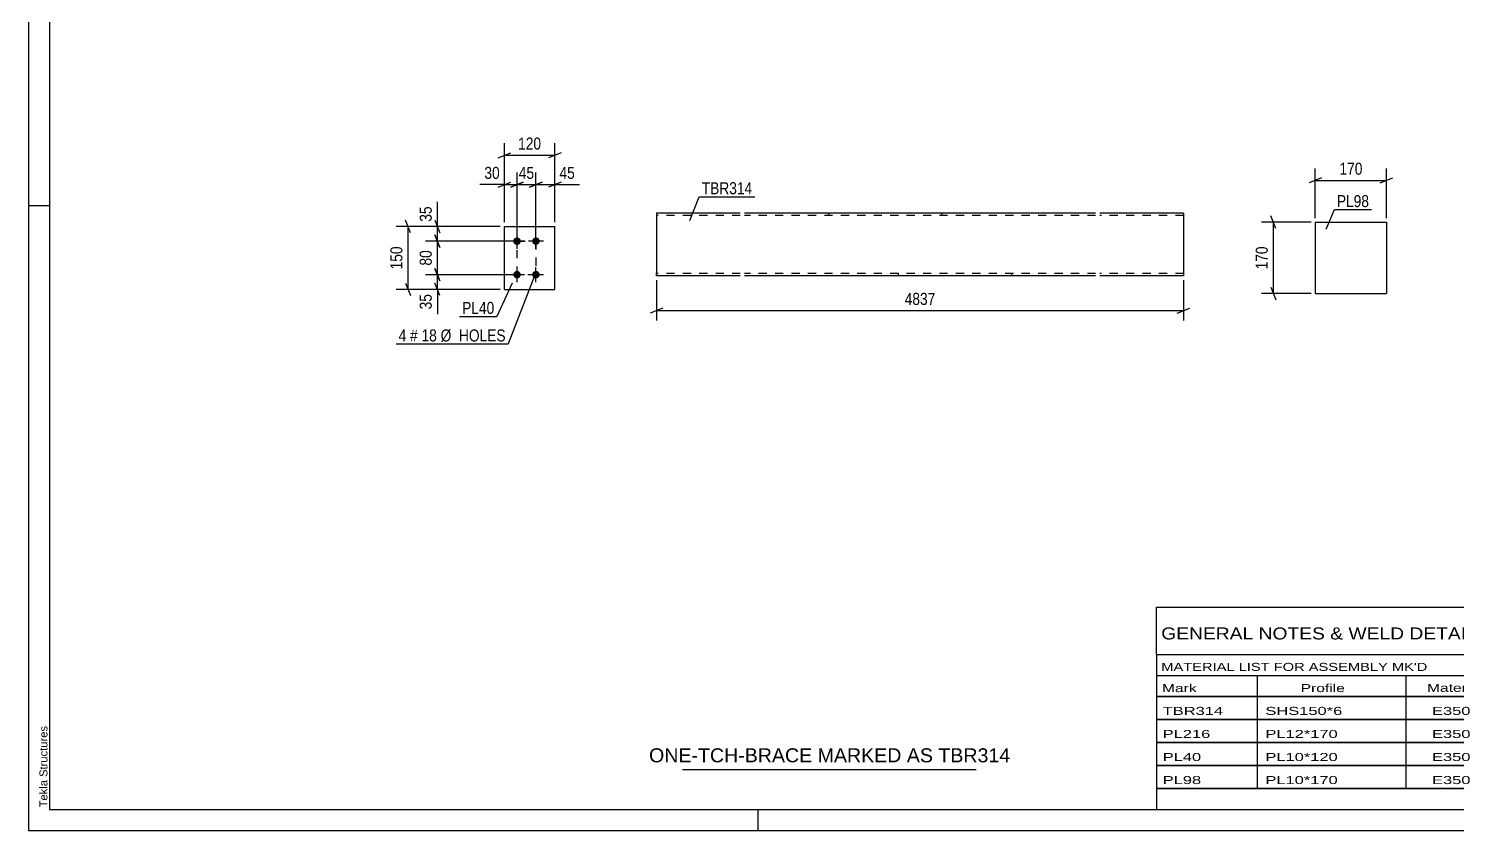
# Model space of a CAD drawing. Header units: millimetres. Extents: x 0 to 594, y 0 to 420.
# Drawn here: x 0 to 340.8, y 0 to 191.3 of the extents above; entities that cross this region are included whole.
import ezdxf

# ---------------------------------------------------------------- set-up
doc = ezdxf.new("R2010")
doc.units = ezdxf.units.MM
doc.linetypes.add('DXK_LINE_DOT2', pattern=[3.9198, 1.9599, -1.9599])
doc.styles.add('Arial', font='ARIAL.TTF', dxfattribs={"height": 0.2})
doc.styles.add('Arial Narrow', font='ARIALN.TTF', dxfattribs={"height": 0.2})

# ---------------------------------------------------------------- blocks, each defined once
blk = doc.blocks.new('Unknown-580610075-1130')
at = {"color": 5, "linetype": 'Continuous'}
for p, q in [((0, 420), (0, 0)), ((5, 415), (5, 5)), ((5, 149), (0, 149)), ((5, 5), (589, 5)), ((174, 0), (174, 5)), ((0, 0), (594, 0))]:
    blk.add_line(p, q, dxfattribs=at)
at = {"color": 174, "linetype": 'Continuous', "style": 'Arial'}
blk.add_text('Tekla Structures', height=1.9102, rotation=90, dxfattribs=at).set_placement((4.5, 5.5))
blk = doc.blocks.new('Part-580610075-2167 - 2161')
at = {"color": 2, "linetype": 'Continuous'}
for p, q in [((113.5, 129.08), (113.5, 144.08)), ((113.5, 144.08), (125.5, 144.08)), ((125.5, 129.08), (125.5, 144.08)), ((113.5, 129.08), (113.5, 129.08)), ((113.5, 129.08), (125.5, 129.08)), ((125.5, 129.08), (125.5, 129.08))]:
    blk.add_line(p, q, dxfattribs=at)
at = {"color": 7, "linetype": 'DXK_LINE_DOT2'}
for p, q in [((113.5, 144.08), (125.5, 144.08)), ((113.5, 129.08), (113.5, 129.08)), ((113.5, 129.08), (125.5, 129.08)), ((125.5, 129.08), (125.5, 129.08))]:
    blk.add_line(p, q, dxfattribs=at)
blk = doc.blocks.new('Bolt-580610075-2200 - 2161')
at = {"linetype": 'Continuous'}
for points in [[(116.5, 139.68), (116.31, 139.7), (116.13, 139.76), (115.97, 139.85), (115.83, 139.98), (115.72, 140.13), (115.64, 140.3), (115.6, 140.49), (115.6, 140.67), (115.64, 140.86), (115.72, 141.03), (115.83, 141.18), (115.97, 141.31), (116.13, 141.4), (116.31, 141.46), (116.5, 141.48), (116.69, 141.46), (116.87, 141.4), (117.03, 141.31), (117.17, 141.18), (117.28, 141.03), (117.36, 140.86), (117.39, 140.67), (117.39, 140.49), (117.36, 140.3), (117.28, 140.13), (117.17, 139.98), (117.03, 139.85), (116.87, 139.76), (116.69, 139.7)], [(121, 139.68), (120.81, 139.7), (120.63, 139.76), (120.47, 139.85), (120.33, 139.98), (120.22, 140.13), (120.14, 140.3), (120.1, 140.49), (120.1, 140.67), (120.14, 140.86), (120.22, 141.03), (120.33, 141.18), (120.47, 141.31), (120.63, 141.4), (120.81, 141.46), (121, 141.48), (121.19, 141.46), (121.37, 141.4), (121.53, 141.31), (121.67, 141.18), (121.78, 141.03), (121.86, 140.86), (121.89, 140.67), (121.89, 140.49), (121.86, 140.3), (121.78, 140.13), (121.67, 139.98), (121.53, 139.85), (121.37, 139.76), (121.19, 139.7)], [(116.5, 131.68), (116.31, 131.7), (116.13, 131.76), (115.97, 131.85), (115.83, 131.98), (115.72, 132.13), (115.64, 132.3), (115.6, 132.49), (115.6, 132.67), (115.64, 132.86), (115.72, 133.03), (115.83, 133.18), (115.97, 133.31), (116.13, 133.4), (116.31, 133.46), (116.5, 133.48), (116.69, 133.46), (116.87, 133.4), (117.03, 133.31), (117.17, 133.18), (117.28, 133.03), (117.36, 132.86), (117.39, 132.67), (117.39, 132.49), (117.36, 132.3), (117.28, 132.13), (117.17, 131.98), (117.03, 131.85), (116.87, 131.76), (116.69, 131.7)], [(121, 131.68), (120.81, 131.7), (120.63, 131.76), (120.47, 131.85), (120.33, 131.98), (120.22, 132.13), (120.14, 132.3), (120.1, 132.49), (120.1, 132.67), (120.14, 132.86), (120.22, 133.03), (120.33, 133.18), (120.47, 133.31), (120.63, 133.4), (120.81, 133.46), (121, 133.48), (121.19, 133.46), (121.37, 133.4), (121.53, 133.31), (121.67, 133.18), (121.78, 133.03), (121.86, 132.86), (121.89, 132.67), (121.89, 132.49), (121.86, 132.3), (121.78, 132.13), (121.67, 131.98), (121.53, 131.85), (121.37, 131.76), (121.19, 131.7)]]:
    blk.add_hatch(color=1, dxfattribs=at).paths.add_polyline_path(points)
at = {"color": 1, "linetype": 'Continuous'}
for p, q in [((118.3, 140.58), (114.7, 140.58)), ((116.5, 138.78), (116.5, 142.38)), ((122.8, 140.58), (119.2, 140.58)), ((121, 138.78), (121, 142.38)), ((116.5, 130.78), (116.5, 134.38)), ((121, 130.78), (121, 134.38)), ((118.3, 132.58), (114.7, 132.58)), ((122.8, 132.58), (119.2, 132.58))]:
    blk.add_line(p, q, dxfattribs=at)
blk = doc.blocks.new('Part-580610075-2404 - 2398')
at = {"color": 2, "linetype": 'Continuous'}
for p, q in [((306.9, 145.08), (306.9, 128.08)), ((306.9, 145.08), (323.9, 145.08)), ((323.9, 145.08), (323.9, 128.08)), ((306.9, 128.08), (323.9, 128.08))]:
    blk.add_line(p, q, dxfattribs=at)
blk = doc.blocks.new('Part-580610075-2436 - 2428')
at = {"color": 2, "linetype": 'Continuous'}
for p, q in [((169.76, 147.29), (149.76, 147.29)), ((149.76, 147.29), (149.76, 146.09)), ((254.49, 147.29), (170.76, 147.29)), ((275.49, 147.29), (255.49, 147.29)), ((275.49, 147.29), (275.49, 147.2)), ((275.49, 147.2), (275.49, 146.09)), ((149.76, 146.09), (149.76, 133.03)), ((275.49, 146.09), (275.49, 132.29)), ((149.76, 132.38), (149.76, 133.03)), ((149.76, 132.29), (149.76, 132.38)), ((169.76, 132.29), (149.76, 132.29)), ((254.49, 132.29), (170.76, 132.29)), ((275.49, 132.29), (255.49, 132.29))]:
    blk.add_line(p, q, dxfattribs=at)
at = {"color": 7, "linetype": 'DXK_LINE_DOT2'}
for p, q in [((169.76, 146.69), (149.76, 146.69)), ((254.49, 146.69), (170.76, 146.69)), ((190.76, 147.29), (190.76, 146.69)), ((217.74, 147.29), (217.74, 146.69)), ((275.49, 146.69), (255.49, 146.69)), ((275.49, 146.94), (275.49, 146.09)), ((149.76, 133.03), (149.76, 132.64)), ((149.76, 132.89), (149.76, 132.93)), ((275.49, 132.93), (275.49, 133.03)), ((275.49, 132.89), (275.49, 132.93)), ((275.49, 132.89), (275.49, 132.93)), ((169.76, 132.89), (149.76, 132.89)), ((254.49, 132.89), (170.76, 132.89)), ((207.51, 132.29), (207.51, 132.89)), ((234.49, 132.29), (234.49, 132.89)), ((275.49, 132.89), (255.49, 132.89))]:
    blk.add_line(p, q, dxfattribs=at)
blk = doc.blocks.new('Rectangle-580610075-2384 - 2161')
at = {"color": 1, "linetype": 'DXK_LINE_DOT2'}
blk.add_lwpolyline([(116.5, 140.58), (121, 140.58), (121, 132.58), (116.5, 132.58), (116.5, 140.58)], close=True, dxfattribs=at)
blk = doc.blocks.new('StraightDimension-580610075-2344 - 2161')
at = {"color": 7, "linetype": 'Continuous'}
for p, q in [((116.5, 141.58), (116.5, 156.93)), ((121, 141.58), (121, 156.93)), ((115, 153.48), (118, 154.68)), ((116.5, 154.08), (121, 154.08)), ((122.5, 154.68), (119.5, 153.48))]:
    blk.add_line(p, q, dxfattribs=at)
at = {"color": 0}
blk.add_wipeout([(121.18, 154.83), (121.18, 159.03), (116.32, 159.03), (116.32, 154.83)], dxfattribs=at)
at = {"color": 3, "style": 'Arial Narrow'}
blk.add_text('45', height=2.863, dxfattribs=at).set_placement((116.92, 155.43))
blk = doc.blocks.new('StraightDimension-580610075-2300 - 2161')
at = {"color": 7, "linetype": 'Continuous'}
for p, q in [((112.5, 144.08), (94.65, 144.08)), ((96.9, 145.58), (98.1, 142.58)), ((97.5, 140.58), (97.5, 144.08)), ((115.5, 140.58), (94.65, 140.58)), ((98.1, 139.08), (96.9, 142.08))]:
    blk.add_line(p, q, dxfattribs=at)
at = {"color": 0}
blk.add_wipeout([(96.75, 149.46), (92.55, 149.46), (92.55, 144.61), (96.75, 144.61)], dxfattribs=at)
at = {"color": 7, "linetype": 'Continuous'}
blk.add_line((97.5, 144.08), (97.5, 149.99), dxfattribs=at)
blk.add_line((97.5, 144.08), (97.5, 149.99), dxfattribs=at)
at = {"color": 3, "style": 'Arial Narrow'}
blk.add_text('35', height=2.863, rotation=90.0002, dxfattribs=at).set_placement((96.15, 145.21))
blk = doc.blocks.new('StraightDimension-580610075-2277 - 2161')
at = {"color": 7, "linetype": 'Continuous'}
for p, q in [((96.9, 134.08), (98.1, 131.08)), ((115.5, 132.58), (94.65, 132.58)), ((98.1, 127.58), (96.9, 130.58)), ((97.5, 129.08), (97.5, 132.58)), ((112.5, 129.08), (94.65, 129.08))]:
    blk.add_line(p, q, dxfattribs=at)
at = {"color": 0}
blk.add_wipeout([(96.75, 128.56), (92.55, 128.56), (92.55, 123.7), (96.75, 123.7)], dxfattribs=at)
at = {"color": 7, "linetype": 'Continuous'}
blk.add_line((97.5, 129.08), (97.5, 123.17), dxfattribs=at)
blk.add_line((97.5, 129.08), (97.5, 123.17), dxfattribs=at)
at = {"color": 3, "style": 'Arial Narrow'}
blk.add_text('35', height=2.863, rotation=90.0002, dxfattribs=at).set_placement((96.15, 124.3))
blk = doc.blocks.new('StraightDimension-580610075-2290 - 2161')
at = {"color": 7, "linetype": 'Continuous'}
for p, q in [((115.5, 140.58), (94.65, 140.58)), ((96.9, 142.08), (98.1, 139.08)), ((97.5, 132.58), (97.5, 140.58)), ((98.1, 131.08), (96.9, 134.08)), ((115.5, 132.58), (94.65, 132.58))]:
    blk.add_line(p, q, dxfattribs=at)
at = {"color": 0}
blk.add_wipeout([(96.75, 139.01), (92.55, 139.01), (92.55, 134.15), (96.75, 134.15)], dxfattribs=at)
at = {"color": 3, "style": 'Arial Narrow'}
blk.add_text('80', height=2.863, rotation=90.0002, dxfattribs=at).set_placement((96.15, 134.75))
blk = doc.blocks.new('StraightDimension-580610075-2314 - 2161')
at = {"color": 7, "linetype": 'Continuous'}
for p, q in [((112.5, 144.08), (87.65, 144.08)), ((91.1, 142.58), (89.9, 145.58)), ((90.5, 129.08), (90.5, 144.08)), ((89.9, 130.58), (91.1, 127.58)), ((112.5, 129.08), (87.65, 129.08))]:
    blk.add_line(p, q, dxfattribs=at)
at = {"color": 0}
blk.add_wipeout([(89.75, 139.92), (85.55, 139.92), (85.55, 133.24), (89.75, 133.24)], dxfattribs=at)
at = {"color": 3, "style": 'Arial Narrow'}
blk.add_text('150', height=2.863, rotation=90.0002, dxfattribs=at).set_placement((89.15, 133.84))
blk = doc.blocks.new('StraightDimension-580610075-2331 - 2161')
at = {"color": 7, "linetype": 'Continuous'}
for p, q in [((113.5, 145.08), (113.5, 156.93)), ((116.5, 141.58), (116.5, 156.93)), ((112, 153.48), (115, 154.68)), ((113.5, 154.08), (116.5, 154.08)), ((118, 154.68), (115, 153.48))]:
    blk.add_line(p, q, dxfattribs=at)
at = {"color": 0}
blk.add_wipeout([(112.97, 154.83), (112.97, 159.03), (108.12, 159.03), (108.12, 154.83)], dxfattribs=at)
at = {"color": 7, "linetype": 'Continuous'}
blk.add_line((113.5, 154.08), (107.59, 154.08), dxfattribs=at)
blk.add_line((113.5, 154.08), (107.59, 154.08), dxfattribs=at)
at = {"color": 3, "style": 'Arial Narrow'}
blk.add_text('30', height=2.863, dxfattribs=at).set_placement((108.72, 155.43))
blk = doc.blocks.new('StraightDimension-580610075-2354 - 2161')
at = {"color": 7, "linetype": 'Continuous'}
for p, q in [((121, 141.58), (121, 156.93)), ((125.5, 145.08), (125.5, 156.93)), ((119.5, 153.48), (122.5, 154.68)), ((121, 154.08), (125.5, 154.08)), ((127, 154.68), (124, 153.48))]:
    blk.add_line(p, q, dxfattribs=at)
at = {"color": 0}
blk.add_wipeout([(130.88, 154.83), (130.88, 159.03), (126.02, 159.03), (126.02, 154.83)], dxfattribs=at)
at = {"color": 7, "linetype": 'Continuous'}
blk.add_line((125.5, 154.08), (131.41, 154.08), dxfattribs=at)
blk.add_line((125.5, 154.08), (131.41, 154.08), dxfattribs=at)
at = {"color": 3, "style": 'Arial Narrow'}
blk.add_text('45', height=2.863, dxfattribs=at).set_placement((126.62, 155.43))
blk = doc.blocks.new('StraightDimension-580610075-2368 - 2161')
at = {"color": 7, "linetype": 'Continuous'}
for p, q in [((113.5, 145.08), (113.5, 163.93)), ((125.5, 145.08), (125.5, 163.93)), ((112, 160.48), (115, 161.68)), ((113.5, 161.08), (125.5, 161.08)), ((127, 161.68), (124, 160.48))]:
    blk.add_line(p, q, dxfattribs=at)
at = {"color": 0}
blk.add_wipeout([(122.84, 161.83), (122.84, 166.03), (116.16, 166.03), (116.16, 161.83)], dxfattribs=at)
at = {"color": 3, "style": 'Arial Narrow'}
blk.add_text('120', height=2.863, dxfattribs=at).set_placement((116.76, 162.43))
blk = doc.blocks.new('StraightDimension-580610075-2406 - 2398')
at = {"color": 7, "linetype": 'Continuous'}
for p, q in [((306.9, 146.08), (306.9, 157.93)), ((323.9, 146.08), (323.9, 157.93)), ((308.4, 155.68), (305.4, 154.48)), ((306.9, 155.08), (323.9, 155.08)), ((322.4, 154.48), (325.4, 155.68))]:
    blk.add_line(p, q, dxfattribs=at)
at = {"color": 0}
blk.add_wipeout([(318.74, 155.83), (318.74, 160.03), (312.06, 160.03), (312.06, 155.83)], dxfattribs=at)
at = {"color": 3, "style": 'Arial Narrow'}
blk.add_text('170', height=2.863, dxfattribs=at).set_placement((312.66, 156.43))
blk = doc.blocks.new('StraightDimension-580610075-2417 - 2398')
at = {"color": 7, "linetype": 'Continuous'}
for p, q in [((297.5, 143.58), (296.3, 146.58)), ((305.9, 145.08), (294.05, 145.08)), ((296.9, 128.08), (296.9, 145.08)), ((296.3, 129.58), (297.5, 126.58)), ((305.9, 128.08), (294.05, 128.08))]:
    blk.add_line(p, q, dxfattribs=at)
at = {"color": 0}
blk.add_wipeout([(296.15, 139.92), (291.95, 139.92), (291.95, 133.24), (296.15, 133.24)], dxfattribs=at)
at = {"color": 3, "style": 'Arial Narrow'}
blk.add_text('170', height=2.863, rotation=90.0002, dxfattribs=at).set_placement((295.55, 133.84))
blk = doc.blocks.new('StraightDimension-580610075-2441 - 2428')
at = {"color": 7, "linetype": 'Continuous'}
for p, q in [((149.76, 131.29), (149.76, 121.62)), ((275.49, 131.29), (275.49, 121.62)), ((151.26, 124.62), (148.26, 123.42)), ((149.76, 124.02), (275.49, 124.02)), ((273.99, 123.42), (276.99, 124.62))]:
    blk.add_line(p, q, dxfattribs=at)
at = {"color": 0}
blk.add_wipeout([(216.88, 124.77), (216.88, 128.97), (208.37, 128.97), (208.37, 124.77)], dxfattribs=at)
at = {"color": 3, "style": 'Arial Narrow'}
blk.add_text('4837', height=2.863, dxfattribs=at).set_placement((208.97, 125.37))
blk = doc.blocks.new('Unknown-580610075-4483')
at = {"color": 7, "linetype": 'Continuous'}
for p, q in [((269, 53.25), (429, 53.25)), ((269, 42), (269, 53.25)), ((429, 53.25), (429, 42)), ((269, 42), (429, 42)), ((269, 42), (269, 37)), ((429, 42), (429, 37)), ((269, 37), (429, 37)), ((269, 37), (269, 32)), ((293, 37), (293, 32)), ((328.5, 37), (328.5, 32)), ((354.5, 37), (354.5, 32)), ((367.5, 37), (367.5, 32)), ((385, 37), (385, 32)), ((407, 37), (407, 32)), ((429, 37), (429, 32)), ((269, 32), (429, 32)), ((269, 31.95), (269, 26.55)), ((269, 31.95), (429, 31.95)), ((293, 32), (293, 26.5)), ((328.5, 32), (328.5, 26.5)), ((354.5, 32), (354.5, 26.5)), ((367.5, 32), (367.5, 26.5)), ((385, 32), (385, 26.5)), ((407, 32), (407, 26.5)), ((429, 31.95), (429, 26.55)), ((269, 26.55), (429, 26.55)), ((269, 26.45), (269, 21.05)), ((269, 26.45), (429, 26.45)), ((293, 26.5), (293, 21)), ((328.5, 26.5), (328.5, 21)), ((354.5, 26.5), (354.5, 21)), ((367.5, 26.5), (367.5, 21)), ((385, 26.5), (385, 21)), ((407, 26.5), (407, 21)), ((429, 26.45), (429, 21.05)), ((269, 21.05), (429, 21.05)), ((269, 20.95), (269, 15.55)), ((269, 20.95), (429, 20.95)), ((293, 21), (293, 15.5)), ((328.5, 21), (328.5, 15.5)), ((354.5, 21), (354.5, 15.5)), ((367.5, 21), (367.5, 15.5)), ((385, 21), (385, 15.5)), ((407, 21), (407, 15.5)), ((429, 20.95), (429, 15.55)), ((269, 15.55), (429, 15.55)), ((269, 15.45), (269, 10.05)), ((269, 15.45), (429, 15.45)), ((293, 15.5), (293, 10)), ((328.5, 15.5), (328.5, 10)), ((354.5, 15.5), (354.5, 10)), ((367.5, 15.5), (367.5, 10)), ((385, 15.5), (385, 10)), ((407, 15.5), (407, 10)), ((429, 15.45), (429, 10.05)), ((269, 10.05), (429, 10.05)), ((269, 10), (429, 10)), ((269, 10), (269, 5)), ((385, 10), (385, 5)), ((407, 10), (407, 5)), ((429, 10), (429, 5)), ((269, 5), (429, 5))]:
    blk.add_line(p, q, dxfattribs=at)
at = {"color": 7, "style": 'Arial Narrow'}
for s, height, width, p in [('GENERAL NOTES & WELD DETAILS :', 2.8633, 1.4, (270.15, 45.56)), ('REFER TYP DRAWING TYP-01', 1.9089, 1.6, (353.7, 45.66)), ("MATERIAL LIST FOR ASSEMBLY MK'D", 1.9089, 1.6, (270.15, 38.06)), ('TBR314', 1.909, 1.794707, (361.59, 37.97)), ('1', 1.91, 1.794707, (391.08, 38.06)), ('No. Required', 1.9089, 1.6, (400.41, 38.06)), ('Mark', 1.909, 1.7, (270.34, 33)), ('Profile', 1.909, 1.7, (303.41, 33)), ('Material', 1.909, 1.7, (333.54, 33.06)), ('No.', 1.909, 1.7, (358.5, 33.06)), ('Length', 1.909, 1.7, (369, 33.06)), ('Area', 1.909, 1.7, (391.5, 33.06)), ('Weight', 1.909, 1.7, (411, 33.06))]:
    blk.add_text(s, height=height, dxfattribs=dict(at, width=width)).set_placement(p)
at = {"color": 7, "linetype": 'Continuous', "style": 'Arial Narrow'}
for s, height, width, p in [('TBR314', 1.909, 1.794707, (270.5, 27.56)), ('SHS150*6', 1.909, 1.794707, (295, 27.56)), ('E350', 1.909, 1.794707, (334.74, 27.56)), ('1', 1.91, 1.794707, (358.86, 27.56)), ('4837', 1.909, 1.794707, (371.58, 27.56)), ('2.9', 1.909, 1.794707, (395.32, 27.56)), ('130.9', 1.909, 1.794707, (411.96, 27.56)), ('PL216', 1.909, 1.794707, (270.5, 22.06)), ('PL12*170', 1.909, 1.794707, (295, 22.06)), ('E350', 1.909, 1.794707, (334.74, 22.06)), ('1', 1.91, 1.794707, (358.86, 22.06)), ('686', 1.909, 1.794707, (373.77, 22.06)), ('0.3', 1.909, 1.794707, (395.32, 22.06)), ('11.0', 1.909, 1.794707, (414.14, 22.06)), ('PL40', 1.909, 1.794707, (270.5, 16.56)), ('PL10*120', 1.909, 1.794707, (295, 16.56)), ('E350', 1.909, 1.794707, (334.74, 16.56)), ('4', 1.91, 1.794707, (358.86, 16.56)), ('150', 1.909, 1.794707, (373.77, 16.56)), ('0.0', 1.909, 1.794707, (395.32, 16.56)), ('5.7', 1.909, 1.794707, (416.33, 16.56)), ('PL98', 1.909, 1.794707, (270.5, 11.06)), ('PL10*170', 1.909, 1.794707, (295, 11.06)), ('E350', 1.909, 1.794707, (334.74, 11.06)), ('2', 1.91, 1.794707, (358.86, 11.06)), ('170', 1.909, 1.794707, (373.77, 11.06)), ('0.1', 1.909, 1.794707, (395.32, 11.06)), ('4.5', 1.909, 1.794707, (416.33, 11.06)), ('Total', 1.909, 1.7, (371.33, 6.5)), ('3.4', 1.909, 1.794707, (394.83, 6.5)), ('152.0', 1.909, 1.794707, (411.96, 6.5))]:
    blk.add_text(s, height=height, dxfattribs=dict(at, width=width)).set_placement(p)
blk = doc.blocks.new('Unknown-580610075-4484')
at = {"color": 7, "linetype": 'Continuous'}
blk.add_line((156, 14.5), (226, 14.5), dxfattribs=at)
at = {"color": 7, "style": 'Arial'}
blk.add_text('ONE-TCH-BRACE MARKED AS TBR314', height=3.3428, dxfattribs=at).set_placement((147.99, 16.25))
blk = doc.blocks.new('Mark-580610075-2163 - 2161')
at = {"color": 0}
blk.add_wipeout([(111.09, 123.22), (111.09, 126.22), (103.41, 126.22), (103.41, 123.22)], dxfattribs=at)
blk.add_wipeout([(111.09, 123.22), (111.09, 126.22), (103.41, 126.22), (103.41, 123.22)], dxfattribs=at)
at = {"color": 30, "linetype": 'Continuous'}
for p in [(115.34, 130.58), (102.81, 122.62)]:
    blk.add_line(p, (111.69, 122.62), dxfattribs=at)
at = {"color": 3, "style": 'Arial Narrow'}
blk.add_text('PL40', height=2.863, dxfattribs=at).set_placement((103.41, 123.22))
blk = doc.blocks.new('Mark-580610075-2196 - 2161')
at = {"color": 0}
blk.add_wipeout([(90.09, 116.65), (90.09, 119.65), (88.26, 119.65), (88.26, 116.65)], dxfattribs=at)
blk.add_wipeout([(90.09, 116.65), (90.09, 119.65), (88.26, 119.65), (88.26, 116.65)], dxfattribs=at)
blk.add_wipeout([(92.82, 116.65), (92.82, 119.65), (90.99, 119.65), (90.99, 116.65)], dxfattribs=at)
blk.add_wipeout([(92.82, 116.65), (92.82, 119.65), (90.99, 119.65), (90.99, 116.65)], dxfattribs=at)
at = {"color": 3, "style": 'Arial Narrow'}
blk.add_text('4', height=2.86, dxfattribs=at).set_placement((88.26, 116.65))
at = {"color": 0}
blk.add_wipeout([(97.38, 116.65), (97.38, 119.65), (93.72, 119.65), (93.72, 116.65)], dxfattribs=at)
blk.add_wipeout([(97.38, 116.65), (97.38, 119.65), (93.72, 119.65), (93.72, 116.65)], dxfattribs=at)
at = {"color": 3, "style": 'Arial Narrow'}
blk.add_text('#', height=2.86, dxfattribs=at).set_placement((90.99, 116.65))
at = {"color": 0}
blk.add_wipeout([(113.8, 116.65), (113.8, 119.65), (98.28, 119.65), (98.28, 116.65)], dxfattribs=at)
blk.add_wipeout([(113.8, 116.65), (113.8, 119.65), (98.28, 119.65), (98.28, 116.65)], dxfattribs=at)
at = {"color": 7, "linetype": 'Continuous'}
for p in [(120.83, 132.67), (87.66, 116.05)]:
    blk.add_line(p, (114.4, 116.05), dxfattribs=at)
at = {"color": 3, "style": 'Arial Narrow'}
for s, p in [('18', (93.72, 116.65)), ('Ø  HOLES', (98.28, 116.65))]:
    blk.add_text(s, height=2.863, dxfattribs=at).set_placement(p)
blk = doc.blocks.new('Mark-580610075-2400 - 2398')
at = {"color": 0}
blk.add_wipeout([(319.71, 148.7), (319.71, 151.7), (312.04, 151.7), (312.04, 148.7)], dxfattribs=at)
blk.add_wipeout([(319.71, 148.7), (319.71, 151.7), (312.04, 151.7), (312.04, 148.7)], dxfattribs=at)
at = {"color": 30, "linetype": 'Continuous'}
for p, q in [((309.47, 143.42), (311.44, 148.1)), ((311.44, 148.1), (320.31, 148.1))]:
    blk.add_line(p, q, dxfattribs=at)
at = {"color": 3, "style": 'Arial Narrow'}
blk.add_text('PL98', height=2.863, dxfattribs=at).set_placement((312.04, 148.7))
blk = doc.blocks.new('Mark-580610075-2432 - 2428')
at = {"color": 0}
blk.add_wipeout([(172.62, 151.78), (172.62, 154.78), (160.56, 154.78), (160.56, 151.78)], dxfattribs=at)
blk.add_wipeout([(172.62, 151.78), (172.62, 154.78), (160.56, 154.78), (160.56, 151.78)], dxfattribs=at)
at = {"color": 30, "linetype": 'Continuous'}
for p, q in [((157.73, 145.53), (159.96, 151.18)), ((159.96, 151.18), (173.22, 151.18))]:
    blk.add_line(p, q, dxfattribs=at)
at = {"color": 3, "style": 'Arial Narrow'}
blk.add_text('TBR314', height=2.863, dxfattribs=at).set_placement((160.56, 151.78))

msp = doc.modelspace()

# ---------------------------------------------------------------- block references
for name in ['Unknown-580610075-1130', 'Part-580610075-2436 - 2428', 'Part-580610075-2167 - 2161', 'Part-580610075-2404 - 2398', 'Bolt-580610075-2200 - 2161', 'Rectangle-580610075-2384 - 2161', 'Unknown-580610075-4483', 'Unknown-580610075-4484']:
    msp.add_blockref(name, (0, 0))

# ---------------------------------------------------------------- next in the draw order: block references
for name in ['StraightDimension-580610075-2344 - 2161', 'StraightDimension-580610075-2406 - 2398', 'Mark-580610075-2432 - 2428', 'StraightDimension-580610075-2277 - 2161', 'StraightDimension-580610075-2441 - 2428']:
    msp.add_blockref(name, (0, 0))

# ---------------------------------------------------------------- next in the draw order: block references
for name in ['StraightDimension-580610075-2300 - 2161', 'Mark-580610075-2400 - 2398', 'StraightDimension-580610075-2417 - 2398']:
    msp.add_blockref(name, (0, 0))

# ---------------------------------------------------------------- next in the draw order: block references
msp.add_blockref('StraightDimension-580610075-2290 - 2161', (0, 0))

# ---------------------------------------------------------------- next in the draw order: block references
msp.add_blockref('StraightDimension-580610075-2314 - 2161', (0, 0))

# ---------------------------------------------------------------- next in the draw order: block references
for name in ['StraightDimension-580610075-2331 - 2161', 'Mark-580610075-2163 - 2161']:
    msp.add_blockref(name, (0, 0))

# ---------------------------------------------------------------- next in the draw order: block references
for name in ['StraightDimension-580610075-2354 - 2161', 'Mark-580610075-2196 - 2161']:
    msp.add_blockref(name, (0, 0))

# ---------------------------------------------------------------- next in the draw order: block references
msp.add_blockref('StraightDimension-580610075-2368 - 2161', (0, 0))

doc.saveas('drawing.dxf')
